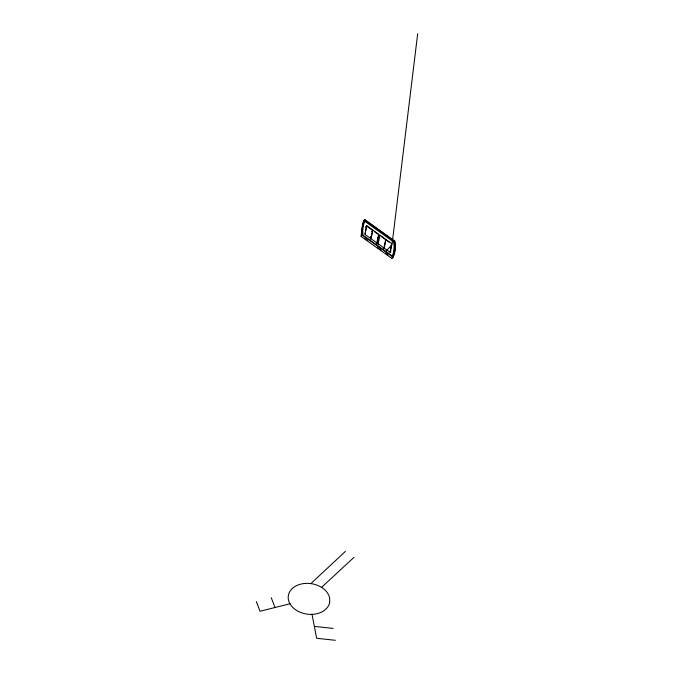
<?xml version="1.0" encoding="UTF-8"?>
<svg xmlns="http://www.w3.org/2000/svg" width="674" height="674" viewBox="0 0 674 674"><rect width="100%" height="100%" fill="white"/><g stroke="black" fill="none" stroke-linecap="round" stroke-linejoin="round"><path stroke-width="1.01" d="M363.513 222.698L363.64 220.92L364.836 219.614L395.04 241.258A91.967 40.179 41.7 0 1 393.153 257.148L391.931 258.437L361.154 236.532A63.971 8.282 86 0 1 363.64 220.904M417.678 33.7L391.998 244.788L385.494 251.688M391.586 243.895L390.516 252.632L365.064 234.476L366.395 225.883L373.11 230.685M377.6 243.213L378.535 236.464M390.019 252.059L391.729 243.584L386.008 239.497L384.247 247.939M383.792 248.689L385.747 239.312L380.018 235.209L378.114 237.138A30.515 7.945 -54.8 0 1 377.819 241.073M378.004 244.569L380.018 235.209M376.64 243.592L378.662 234.24L372.916 230.129L371.652 231.418M370.565 239.262L372.655 229.944L366.883 225.815L365.62 227.113M371.037 238.52L372.916 230.129M364.954 234.181L366.883 225.815M361.441 235.74L361.154 236.532L362.368 235.218A89.642 38.207 44.2 0 1 364.836 219.614M365.3 220.373L364.904 221.139A88.867 37.87 44.2 0 0 362.873 234.047L362.966 235.201L392.672 256.364L393.035 255.547A91.167 39.825 41.7 0 0 394.602 242.404L394.475 241.275L365.3 220.373L364.187 221.923A88.833 37.921 44.2 0 0 363.724 223.001M392.302 256.322A91.133 39.876 41.7 0 0 393.877 243.171L393.751 242.042L394.475 241.275M311.354 583.17L345.383 551.408M321.54 587.383L353.976 557.339M290.115 603.727L260.054 611.259L256.322 601.545M314.345 626.39L333.099 628.421M335.307 640.3L316.654 638.278L311.986 614.241M364.491 238.251L367.819 240.618M377.735 247.678L381.046 250.037M385.435 253.154L387.904 254.915M362.368 235.218L393.153 257.148M364.583 221.156L393.751 242.042M374.795 231.89L379.833 235.487M381.509 236.692L389.067 242.092M271.285 597.762L274.967 607.518M362.132 230.474A88.833 37.921 44.2 0 1 362.25 229.118M362.663 226.523A88.833 37.921 44.2 0 1 363.311 224.122M361.719 234.855A66.111 8.914 85.4 0 1 361.441 235.74M394.913 248.959A64.552 32.082 -8.8 0 1 394.602 251.621M394.282 252.969A64.552 32.082 -8.8 0 1 393.86 254.325M392.689 257.064A64.552 32.082 -8.8 0 1 391.939 258.437M370.489 236.793A30.566 7.776 -54.8 0 1 370.253 237.636M377.625 241.882A30.515 7.945 -54.8 0 1 377.128 243.626M329.704 602.211L329.67 598.175A20.936 15.367 8.6 0 0 297.714 585.125A20.936 15.367 8.6 0 0 297.959 611.2A20.936 15.367 8.6 0 0 329.704 602.211"/></g></svg>
